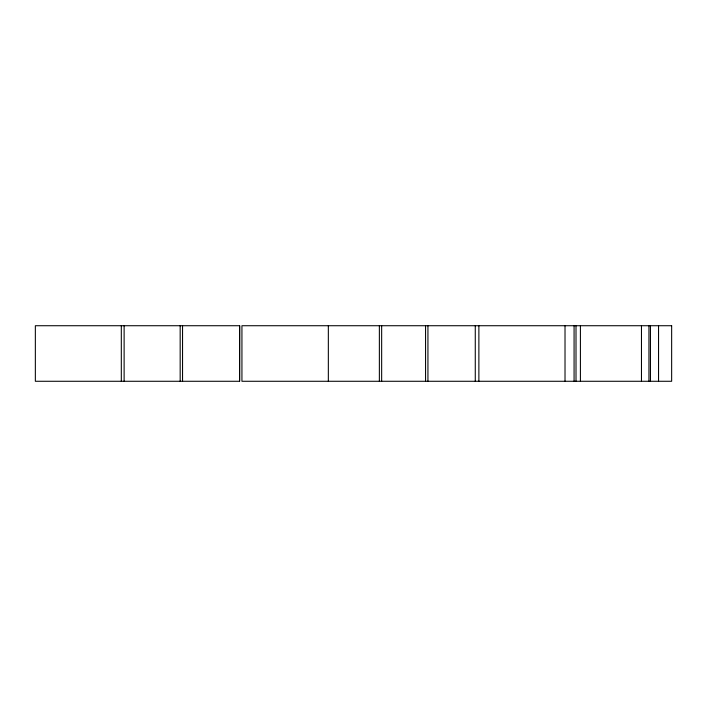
<?xml version="1.0" encoding="UTF-8"?>
<svg xmlns="http://www.w3.org/2000/svg" width="707" height="707" viewBox="0 0 707 707"><rect width="100%" height="100%" fill="white"/><g stroke="black" fill="none" stroke-linecap="round" stroke-linejoin="round"><path stroke-width="1.06" d="M239.646 325.724L35.35 325.724L35.35 381.276L239.646 381.276L239.646 325.724L239.558 381.276M658.544 325.724L658.544 381.276M650.449 325.724L650.449 381.276M648.946 325.724L648.946 381.276M641.47 325.724L641.47 381.276M580.412 325.724L580.412 381.276M576.011 325.724L576.011 381.276M574.075 325.724L574.075 381.276M565.017 325.724L565.017 381.276M478.878 325.724L478.878 381.276M475.272 325.724L475.272 381.276M427.938 325.724L427.938 381.276M425.561 325.724L425.561 381.276M381.656 325.724L381.656 381.276M379.367 325.724L379.367 381.276M328.34 325.724L328.34 381.276M182.547 325.724L182.547 381.276M180.17 325.724L180.17 381.276M124.123 325.724L124.123 381.276M121.312 325.724L121.312 381.276M671.65 325.724L241.935 325.724L241.935 381.276L671.65 381.276L671.65 325.724"/></g></svg>
